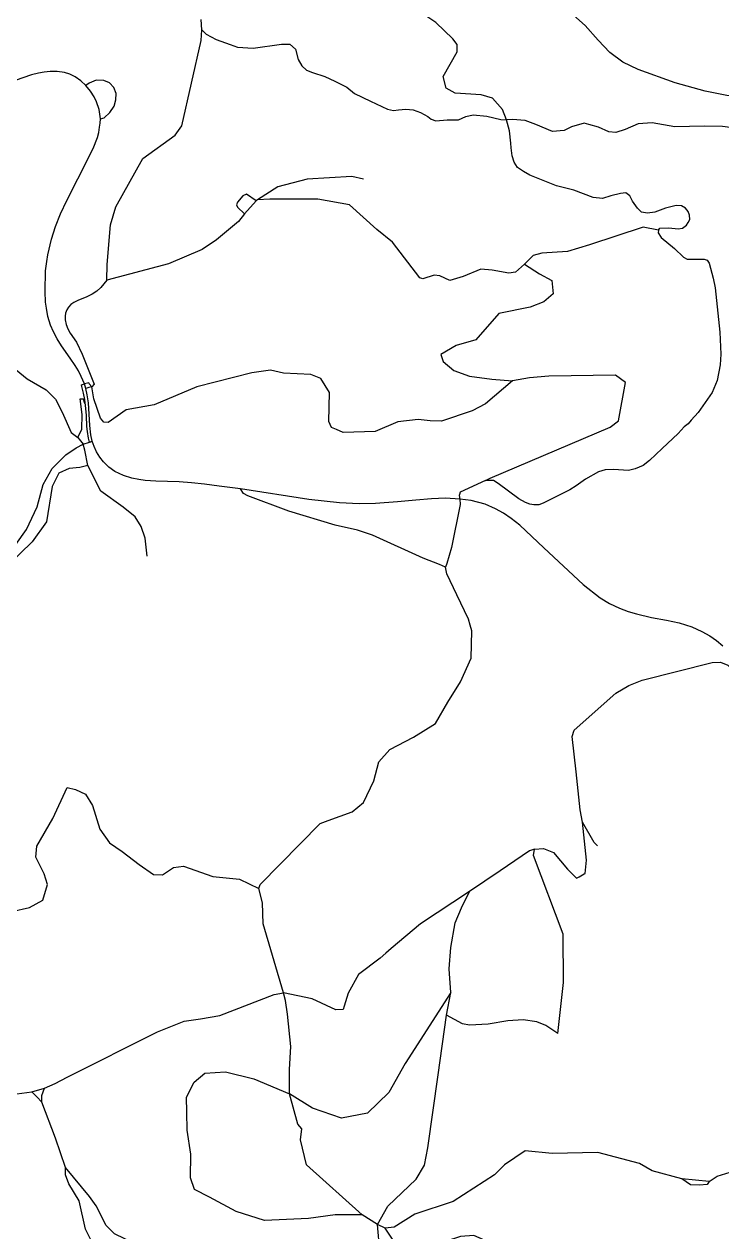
# Model space of a CAD drawing. Header units: inches. Extents: x 2740922 to 2751091, y 1249500 to 1259683.
# Drawn here: x 2749080 to 2750169, y 1252899 to 1254783 of the extents above; entities that cross this region are included whole.
import ezdxf

# ---------------------------------------------------------------- set-up
doc = ezdxf.new("R2010")
doc.units = ezdxf.units.IN
doc.header["$MEASUREMENT"] = 0

msp = doc.modelspace()

# ---------------------------------------------------------------- linework, layer by layer
for points in [[(2749832.8, 1254633.9), (2749826.5, 1254650), (2749810.8, 1254667.4), (2749793.3, 1254672.7), (2749752.4, 1254675.4), (2749738.6, 1254683), (2749733.5, 1254701.2), (2749755.6, 1254740.1), (2749755.7, 1254751.4), (2749748.7, 1254760.3), (2749722.1, 1254785.5), (2749706.6, 1254796.1), (2749702.9, 1254816.9), (2749721.7, 1254834.2), (2749736.5, 1254867.5), (2749727.1, 1254893.7), (2749722.1, 1254932.2), (2749698.5, 1254975.4)], [(2750188, 1254671.4), (2750176.5, 1254671.9), (2750142.5, 1254678.5), (2750096.1, 1254691.5), (2750037.9, 1254712.2), (2750014.1, 1254723.6), (2749993.7, 1254738.7), (2749975.5, 1254758), (2749955.3, 1254780.8), (2749932.3, 1254801.1), (2749910.9, 1254812.9), (2749888.5, 1254821.1), (2749861.1, 1254826.9), (2749786, 1254840.7), (2749769.2, 1254847.9), (2749757, 1254858.7), (2749748.5, 1254871.9), (2749743.7, 1254883.8), (2749733.5, 1254923.1), (2749726.3, 1254939.1), (2749715.8, 1254954.8), (2749698.5, 1254975.4)], [(2749356.9, 1254774.2), (2749356.2, 1254790.2)], [(2749208.8, 1254383.8), (2749209.4, 1254407.9), (2749214.3, 1254470), (2749222.7, 1254498), (2749264.9, 1254573.3), (2749315.5, 1254609.8), (2749326, 1254624.3), (2749356, 1254757.5), (2749356.9, 1254774.2)], [(2749356.9, 1254774.2), (2749364, 1254767.7)], [(2749364, 1254767.7), (2749379.2, 1254758.9), (2749401.2, 1254751.2), (2749412.9, 1254747), (2749437.4, 1254745.4), (2749481.3, 1254751.9), (2749494.4, 1254752), (2749503, 1254743.8), (2749507.2, 1254728), (2749513.2, 1254717.8), (2749520.4, 1254711.1), (2749529.9, 1254707.5), (2749549.2, 1254701.5), (2749564.6, 1254694), (2749583.3, 1254684.9), (2749595.2, 1254675.1), (2749620.1, 1254662.9), (2749647, 1254650.3), (2749656.3, 1254648.1), (2749663.8, 1254649.2), (2749675.4, 1254650.2), (2749686.8, 1254649.3), (2749698.1, 1254645.2), (2749709.6, 1254638.8), (2749715, 1254635), (2749722.1, 1254632.4), (2749740.1, 1254634), (2749757.6, 1254633.8), (2749768.9, 1254639.2), (2749780.5, 1254641.5), (2749802, 1254639.4), (2749823.7, 1254634.5), (2749832.8, 1254633.9)], [(2749176.2, 1254687.6), (2749168, 1254694.8), (2749159.1, 1254701), (2749151.2, 1254704.9), (2749142.6, 1254707.5), (2749131.4, 1254709), (2749120.1, 1254709.1), (2749110.9, 1254708.3), (2749102.1, 1254706.6), (2749091.2, 1254703.8), (2749065.7, 1254695)], [(2749199, 1254635.2), (2749204.4, 1254637), (2749213.6, 1254645), (2749220, 1254655), (2749222.8, 1254665), (2749223.2, 1254675.1), (2749219.9, 1254684.2), (2749212.8, 1254691.3), (2749204.2, 1254695), (2749192.2, 1254695.5), (2749181, 1254691.1), (2749176.2, 1254687.6)], [(2749199, 1254635.2), (2749196.9, 1254649.8), (2749192.8, 1254661.7), (2749189, 1254669.8), (2749183.2, 1254678.6), (2749176.2, 1254687.6)], [(2749115.3, 1254412.6), (2749116.9, 1254423.1), (2749122.6, 1254447.5), (2749128.9, 1254467.4), (2749136.7, 1254487.1), (2749146.2, 1254508), (2749163.5, 1254541.9), (2749187.6, 1254589.3), (2749194.2, 1254606.1), (2749196.3, 1254614.2), (2749197.4, 1254622.1), (2749198.3, 1254628.5), (2749199, 1254635.2)], [(2750287.5, 1254611), (2750265.3, 1254613.7), (2750228.4, 1254615.4), (2750169.7, 1254623.5), (2750141.3, 1254624.1), (2750095.4, 1254623), (2750060.2, 1254629.1), (2750038.3, 1254627.4), (2750018, 1254618.5), (2750003.5, 1254614), (2749992.5, 1254615.2), (2749976.2, 1254622.5), (2749961.2, 1254626.3), (2749954, 1254628.4), (2749934, 1254622.7), (2749922.5, 1254617.3), (2749904.4, 1254615.5), (2749878.2, 1254626.5), (2749861.7, 1254632.6), (2749841.7, 1254634.3), (2749832.8, 1254633.9)], [(2749839.1, 1254597.4), (2749837.5, 1254616.8), (2749832.8, 1254633.9)], [(2750069.8, 1254461.4), (2750072, 1254464.5), (2750086, 1254465.4), (2750100.5, 1254463.6), (2750107.5, 1254464.7), (2750113.3, 1254469.2), (2750116.2, 1254473.6), (2750118.6, 1254478.4), (2750118, 1254485.1), (2750116.3, 1254490.6), (2750112, 1254496), (2750105.9, 1254499.7), (2750097.4, 1254500), (2750080.9, 1254496.2), (2750064.2, 1254489.9), (2750052.9, 1254488.2), (2750043.1, 1254489.6), (2750037.1, 1254496), (2750029.5, 1254507.1), (2750025.2, 1254515.1), (2750018.6, 1254519.8), (2750010.6, 1254518.7), (2749995.3, 1254515.1), (2749982.4, 1254510.8), (2749967.8, 1254512.8), (2749937.5, 1254524.2), (2749910.7, 1254530.7), (2749889.7, 1254539.2), (2749868.9, 1254547.4), (2749859.1, 1254552.9), (2749850, 1254559.2), (2749844.4, 1254567.5), (2749841.3, 1254577.7), (2749839.7, 1254590.1), (2749839.1, 1254597.4)], [(2749609.6, 1254541), (2749591.4, 1254545.6), (2749521.7, 1254541.2), (2749475.7, 1254529.4), (2749443.8, 1254509.2), (2749442.8, 1254508.2)], [(2749442.8, 1254508.2), (2749441.7, 1254507.2), (2749426.9, 1254517.6), (2749421.2, 1254515.1), (2749412.9, 1254505.2), (2749411.3, 1254501.4), (2749412.8, 1254497.3), (2749423.5, 1254486.9)], [(2749442.8, 1254508.2), (2749441.7, 1254507.2), (2749423.5, 1254486.9)], [(2749860.5, 1254408.8), (2749846.8, 1254396.3), (2749836.3, 1254394.3), (2749810.1, 1254399), (2749792.7, 1254401), (2749764.8, 1254389.1), (2749744.3, 1254383), (2749728.3, 1254390.1), (2749719.7, 1254391.6), (2749702.2, 1254385.7), (2749697.4, 1254387.1), (2749654.9, 1254442.9), (2749630, 1254462.4), (2749587.6, 1254501.2), (2749538.2, 1254509.9), (2749463.4, 1254510), (2749443.8, 1254509.2), (2749442.8, 1254508.2)], [(2749423.5, 1254486.9), (2749414.3, 1254475.3), (2749380.1, 1254446.6), (2749357.8, 1254431.6), (2749305, 1254409.3), (2749208.8, 1254383.8)], [(2750069.8, 1254461.4), (2750045.8, 1254466.5), (2749962.3, 1254438.6), (2749927.9, 1254428.2), (2749888, 1254425.7), (2749874.4, 1254421.9), (2749860.5, 1254408.8)], [(2750069.8, 1254461.4), (2750069.1, 1254457.2), (2750074, 1254450.2), (2750094.8, 1254432.9), (2750108.9, 1254419.5), (2750114.7, 1254416.3), (2750141.1, 1254416.5), (2750146, 1254415), (2750148.8, 1254409.9), (2750155.2, 1254386.6), (2750158.2, 1254371.8), (2750165.6, 1254302.3), (2750167.2, 1254267.9), (2750166.1, 1254251.5), (2750161.2, 1254227), (2750153.5, 1254208.3), (2750132, 1254176.9), (2750121, 1254164.9), (2750116.3, 1254159.6)], [(2749173.8, 1254221.6), (2749168.9, 1254233.2), (2749164.7, 1254242), (2749159.6, 1254250.4), (2749151.7, 1254261.8), (2749137.9, 1254281.3), (2749131.2, 1254291.8), (2749125.3, 1254303.1), (2749121, 1254313.6), (2749116.9, 1254327.1), (2749114.4, 1254339.8), (2749113.3, 1254349.5), (2749112.5, 1254366.1), (2749113.1, 1254398.1), (2749115.3, 1254412.6)], [(2749860.5, 1254408.8), (2749883.9, 1254393.3), (2749903.3, 1254382.9), (2749905.2, 1254362.2), (2749890.9, 1254349.6), (2749869.6, 1254341.6), (2749820.8, 1254331.7), (2749784.6, 1254290.4), (2749754.1, 1254281.5), (2749729.9, 1254267.4)], [(2749208.8, 1254383.8), (2749199.5, 1254372.3), (2749193.3, 1254366.6), (2749186, 1254361.8), (2749177.7, 1254357.5), (2749163.5, 1254351.9), (2749157.2, 1254348.9), (2749152.8, 1254345.7), (2749149.1, 1254341.7), (2749146.3, 1254337.4), (2749144.3, 1254332.3), (2749143.6, 1254327.2), (2749143.9, 1254321.6), (2749145.4, 1254314.2), (2749147.7, 1254307.8), (2749151.6, 1254301), (2749161.5, 1254286.9)], [(2749161.5, 1254286.9), (2749170.5, 1254267.9), (2749189.2, 1254221.3), (2749185.5, 1254217.3)], [(2749005.5, 1254181.1), (2749027.4, 1254194.6), (2749032.5, 1254202), (2749035.9, 1254211.8), (2749033, 1254238.3), (2749032.4, 1254249.1), (2749038.7, 1254256.3), (2749048, 1254258), (2749057, 1254255.4), (2749067.1, 1254243.7), (2749084.3, 1254229.5), (2749114, 1254212.7), (2749128.4, 1254197.9), (2749139.3, 1254177.7), (2749153, 1254145.7), (2749163.6, 1254138.1)], [(2749729.9, 1254267.4), (2749733.7, 1254256.8), (2749750.3, 1254242.7), (2749774.8, 1254233.7), (2749809.7, 1254228.9), (2749842.2, 1254226.5)], [(2749842.2, 1254226.5), (2749799.9, 1254190.8), (2749779.1, 1254179.7), (2749731.1, 1254163.5), (2749713.7, 1254164), (2749694.5, 1254166.2), (2749663.1, 1254162.5), (2749627.6, 1254147.3), (2749577.4, 1254146), (2749567, 1254150.4), (2749559.7, 1254153.8), (2749555.5, 1254163.2), (2749556.3, 1254208.2), (2749542.6, 1254230.2), (2749527.3, 1254236.6), (2749484.4, 1254238.6), (2749464.4, 1254243), (2749435.3, 1254239), (2749349.1, 1254217.4), (2749282.4, 1254189.1), (2749238.7, 1254181.1), (2749210.7, 1254161.7), (2749204.3, 1254162), (2749199, 1254168.2), (2749188.4, 1254198.3), (2749185.5, 1254217.3)], [(2749799.9, 1254070.9), (2749807.1, 1254074.5), (2749994.2, 1254154.3), (2750007.6, 1254164.1), (2750018.5, 1254224.1), (2750002.6, 1254235.3), (2749898.5, 1254233.8), (2749868.6, 1254231.3), (2749842.2, 1254226.5)], [(2749175.2, 1254192.2), (2749174.6, 1254197.3), (2749172.6, 1254207.4), (2749170, 1254217.5), (2749169, 1254220.2), (2749173.8, 1254221.6)], [(2749180.6, 1254223.6), (2749178.7, 1254223), (2749173.8, 1254221.6)], [(2749175.9, 1254214.3), (2749173.8, 1254221.6)], [(2749185.5, 1254217.3), (2749180.9, 1254215.9), (2749175.9, 1254214.3)], [(2749183.9, 1254131.5), (2749186, 1254132.2), (2749183.7, 1254142.5), (2749182.1, 1254156.7), (2749180, 1254192.1), (2749178.2, 1254204.7), (2749175.9, 1254214.3)], [(2749185.5, 1254217.3), (2749181.2, 1254221.8), (2749180.6, 1254223.6)], [(2749163.6, 1254138.1), (2749169.8, 1254150.9), (2749170.3, 1254173.9), (2749167.3, 1254198.3)], [(2749167.3, 1254198.3), (2749171.8, 1254198.6), (2749173.4, 1254192.2), (2749175.2, 1254192.2)], [(2749183.9, 1254131.5), (2749181.7, 1254130.8), (2749180.1, 1254137.3), (2749178.4, 1254147.3), (2749177.7, 1254155.1), (2749176.8, 1254172.5), (2749175.6, 1254188.3), (2749175.2, 1254192.2)], [(2750116.3, 1254159.6), (2750110, 1254154.7), (2750100.3, 1254144.3), (2750075.8, 1254120.9), (2750055.8, 1254102.4), (2750045.8, 1254094.4), (2750033.5, 1254089.2), (2750023, 1254086.6), (2749999.8, 1254088), (2749986.7, 1254087.5), (2749976, 1254084.6), (2749955.7, 1254073.3), (2749941.4, 1254062.5), (2749931.4, 1254056.2), (2749890, 1254035.5), (2749883.2, 1254033.2), (2749875.3, 1254033), (2749868.8, 1254034), (2749862.4, 1254036.6), (2749852.1, 1254042.6), (2749819.5, 1254066.2), (2749812.2, 1254070.9), (2749799.9, 1254070.9)], [(2748936, 1253841), (2748978.5, 1253882.2), (2749011.9, 1253918), (2749046.8, 1253946.6), (2749066.9, 1253971), (2749083.2, 1253994.7), (2749099.8, 1254030), (2749109.4, 1254064.7), (2749123.6, 1254089.8), (2749144.7, 1254110.9), (2749160.7, 1254121.9), (2749171.6, 1254127.7)], [(2749163.6, 1254138.1), (2749171.6, 1254127.7)], [(2749171.6, 1254127.7), (2749181.7, 1254130.8), (2749183.9, 1254131.5)], [(2749179.1, 1254094.4), (2749174.4, 1254118.5), (2749171.6, 1254127.7)], [(2749417.5, 1254057.8), (2749384.3, 1254062.4), (2749361.4, 1254065.4), (2749341.1, 1254067.5), (2749321.9, 1254068.7), (2749285.5, 1254069.7), (2749268.5, 1254070.9), (2749258.6, 1254072.3), (2749247.8, 1254074.4), (2749234.6, 1254078.7), (2749221.3, 1254085.2), (2749212, 1254091.8), (2749203.5, 1254100.2), (2749197.7, 1254107.4), (2749192.7, 1254115.7), (2749188.8, 1254124), (2749186, 1254132.2), (2749183.9, 1254131.5)], [(2749179.1, 1254094.4), (2749166.6, 1254091.1), (2749149.8, 1254089.9), (2749133.7, 1254082.3), (2749123.2, 1254061.6), (2749114.8, 1254006.7), (2749092.2, 1253975.3), (2749055, 1253938.9), (2749037.2, 1253921), (2749029.8, 1253911.6), (2749018.6, 1253902.7), (2749007, 1253896.4), (2748989.3, 1253873.7), (2748981.1, 1253868.1), (2748975, 1253861.8), (2748957.4, 1253850.8), (2748931.9, 1253828.8), (2748920.3, 1253817.5), (2748905.9, 1253806.5), (2748888.3, 1253781.8), (2748879.4, 1253770.4), (2748871.5, 1253761.5), (2748866.7, 1253753.7), (2748858.2, 1253750.9)], [(2749271.5, 1253952.7), (2749268.6, 1253981), (2749262.6, 1253999.4), (2749253.1, 1254014.1), (2749234.4, 1254029.3), (2749199.4, 1254054.3), (2749179.1, 1254094.4)], [(2749799.9, 1254070.9), (2749760.3, 1254053)], [(2749737.3, 1253935.7), (2749728.1, 1253939.9), (2749702.7, 1253949.9), (2749623.2, 1253985.6), (2749600.1, 1253993.3), (2749565.4, 1254001.3), (2749492.9, 1254023), (2749428.6, 1254047.1), (2749422.1, 1254050.7), (2749417.5, 1254057.8)], [(2749759.6, 1254042.1), (2749737.6, 1254043.3), (2749715.6, 1254042.4), (2749691, 1254040.2), (2749662.2, 1254037.5), (2749627.9, 1254035), (2749602.5, 1254034.8), (2749571.7, 1254036.2), (2749524.2, 1254041.6), (2749417.5, 1254057.8)], [(2749760.3, 1254053), (2749759.4, 1254049.4), (2749758.9, 1254047.5), (2749759.6, 1254042.1)], [(2749759.6, 1254042.1), (2749760.2, 1254033.4), (2749747, 1253966.3), (2749739.6, 1253941.6), (2749737.3, 1253935.7)], [(2749891.1, 1253966), (2749853.6, 1254001.1), (2749840.1, 1254011.8), (2749828, 1254020), (2749815.6, 1254026.9), (2749799.3, 1254033.9), (2749777.7, 1254039.7), (2749759.6, 1254042.1)], [(2749891.1, 1253966), (2749952.4, 1253908.8), (2749979, 1253887.8), (2749993.4, 1253879.1), (2750008.9, 1253871.6), (2750022.7, 1253866.6), (2750035.7, 1253862.8), (2750059, 1253857.4), (2750082.3, 1253853.3), (2750101.9, 1253848.8), (2750111.8, 1253845.9), (2750121.7, 1253842.4), (2750137.5, 1253835.6), (2750150, 1253828.5), (2750160.4, 1253821.3), (2750170.2, 1253813)], [(2749446, 1253434.6), (2749448.3, 1253440.4), (2749541.8, 1253535.9), (2749554, 1253540.7), (2749591.9, 1253554), (2749609.6, 1253568.6), (2749625.6, 1253602.6), (2749633.3, 1253631.9), (2749650.3, 1253651.1), (2749687.4, 1253670.7), (2749721.9, 1253691.6), (2749741.1, 1253725.1), (2749761, 1253756.6), (2749777.2, 1253793.8), (2749778.5, 1253836.5), (2749776, 1253845.2), (2749773.5, 1253854.4), (2749755, 1253892.4), (2749739.6, 1253925.6), (2749737.3, 1253935.7)], [(2749951.3, 1253537.7), (2749947.5, 1253557.3), (2749941.4, 1253616.5), (2749935, 1253671.4), (2749938.2, 1253681.3), (2750003, 1253739.3), (2750023.4, 1253751.3), (2750044.5, 1253759.2), (2750153.7, 1253787), (2750166.4, 1253787.6), (2750178.1, 1253782.8), (2750191.9, 1253768.3), (2750198.2, 1253767.4), (2750205.8, 1253771)], [(2748954.9, 1253447), (2748988.7, 1253439), (2749016.2, 1253410.9), (2749060.6, 1253398.3), (2749087.9, 1253404.7), (2749108.9, 1253416.2), (2749116.1, 1253440.4), (2749110.9, 1253457.3), (2749098.2, 1253483.3), (2749099.5, 1253500.6), (2749124.4, 1253543.5), (2749147.1, 1253592.1)], [(2749147.1, 1253592.1), (2749159.7, 1253588.6), (2749175.5, 1253581.7), (2749186.3, 1253563.7), (2749198.1, 1253527.1), (2749212.8, 1253505.4), (2749232.5, 1253492), (2749259, 1253471.8), (2749281.7, 1253456.4), (2749295.9, 1253455.8), (2749313, 1253467.1), (2749328.5, 1253469.2), (2749374.3, 1253453.1), (2749415.9, 1253448.9), (2749446, 1253434.6)], [(2749876.3, 1253495.7), (2749890.1, 1253497), (2749905.9, 1253490.3), (2749927.6, 1253464.3), (2749941.9, 1253450.3), (2749945.9, 1253452.6), (2749953.8, 1253457.1), (2749955.3, 1253458), (2749957.2, 1253478.6), (2749951.3, 1253537.7)], [(2749974.6, 1253500.8), (2749969.6, 1253506.3), (2749951.3, 1253537.7)], [(2749876.3, 1253495.7), (2749868.6, 1253493.2), (2749822.7, 1253461.8), (2749774.6, 1253429.7)], [(2749912.8, 1253208.3), (2749921.7, 1253287.5), (2749920.8, 1253363.3), (2749874.8, 1253485.9), (2749876.3, 1253495.7)], [(2749484.6, 1253271.6), (2749452.9, 1253379), (2749451.6, 1253412), (2749446, 1253434.6)], [(2749774.6, 1253429.7), (2749698.1, 1253379.1), (2749652.7, 1253340.6), (2749644.5, 1253333.6), (2749635.3, 1253325.8), (2749601.6, 1253300.4), (2749585.5, 1253270.9), (2749579.2, 1253250.6), (2749577.7, 1253245.5), (2749566, 1253245.2), (2749529.3, 1253262.4), (2749484.6, 1253271.6)], [(2749745.5, 1253271.9), (2749743.1, 1253309), (2749745.8, 1253342.4), (2749752.3, 1253380.9), (2749762.5, 1253404), (2749774.6, 1253429.7)], [(2749745.5, 1253271.9), (2749674.4, 1253161.4), (2749648.9, 1253116.2), (2749615.4, 1253083.7), (2749574.8, 1253076.2), (2749529.7, 1253091.7), (2749494.1, 1253113.9)], [(2749738.9, 1253236.6), (2749745.5, 1253271.9)], [(2749111.5, 1253123), (2749128.2, 1253130.1), (2749147, 1253140.2), (2749287.7, 1253210.7), (2749329.3, 1253227.1), (2749355.1, 1253230.8), (2749385.3, 1253236.3), (2749469.9, 1253268.8), (2749484.6, 1253271.6)], [(2749494.1, 1253113.9), (2749493.9, 1253151.7), (2749495.8, 1253187.7), (2749490.9, 1253238.5), (2749487.5, 1253259.8), (2749484.6, 1253271.6)], [(2749631.5, 1252910.3), (2749647.6, 1252938.5), (2749691.5, 1252980.8), (2749704.6, 1253002.8), (2749710, 1253029.7), (2749725.7, 1253143.5), (2749738.9, 1253236.6)], [(2749912.8, 1253208.3), (2749893.8, 1253220.7), (2749879.9, 1253226.5), (2749858.5, 1253229.6), (2749834.5, 1253228.1), (2749803.9, 1253222.9), (2749774.6, 1253221.2), (2749763.9, 1253223.2), (2749738.9, 1253236.6)], [(2749607.3, 1252925), (2749565.2, 1252925.1), (2749523.8, 1252919.4), (2749455, 1252916.5), (2749410.5, 1252930.1), (2749369, 1252952.8), (2749345.7, 1252964.8), (2749339.6, 1252983), (2749340.1, 1253019.9), (2749334.1, 1253057.5), (2749333.7, 1253085.3), (2749333.2, 1253108.6), (2749345.3, 1253131.9), (2749361.7, 1253146.3), (2749394.1, 1253148.3), (2749438.3, 1253137.5), (2749494.1, 1253113.9)], [(2749091.5, 1253117.1), (2749111.5, 1253123)], [(2749107.2, 1253101.1), (2749107.1, 1253111.5), (2749111.5, 1253123)], [(2748718.9, 1253095.3), (2748726.2, 1253094.1), (2748761.2, 1253085.4), (2748785.9, 1253081.8), (2748864.6, 1253083.6), (2748933.8, 1253080.2), (2748993.7, 1253094.7), (2749036.7, 1253109.6), (2749091.5, 1253117.1)], [(2749107.2, 1253101.1), (2749099.5, 1253109.5), (2749091.5, 1253117.1)], [(2749607.3, 1252925), (2749520.3, 1253003.1), (2749510.8, 1253042), (2749513, 1253059.5), (2749507, 1253066.7), (2749494.1, 1253113.9)], [(2749144.3, 1252998.8), (2749128.4, 1253045), (2749107.2, 1253101.1)], [(2750148.9, 1252977.4), (2750161.5, 1252985.4), (2750202.2, 1252998), (2750211.9, 1253002.2), (2750235.8, 1253007.4), (2750250.6, 1253008.5), (2750264.1, 1253007.8), (2750269.7, 1253007), (2750277.1, 1253008.3), (2750290.5, 1253019.1), (2750295.7, 1253021.1), (2750308.4, 1253022.2), (2750332.4, 1253035.6)], [(2750106.4, 1252981.3), (2750060.2, 1252993.7), (2750040.1, 1253005), (2749975, 1253022.6), (2749903.7, 1253020.7), (2749861.8, 1253024.8), (2749829.6, 1253003.1), (2749814.1, 1252987.8), (2749749.5, 1252945.8), (2749689.3, 1252926.4), (2749657.2, 1252906), (2749643.1, 1252904.4)], [(2749185.3, 1252882.8), (2749175.3, 1252903), (2749165.8, 1252946.8), (2749149.4, 1252973.5), (2749144.1, 1252987.5), (2749144.3, 1252998.8)], [(2749382.1, 1252810.1), (2749367.9, 1252819.2), (2749335.9, 1252839.8), (2749220.9, 1252895.4), (2749207.7, 1252908.3), (2749192.1, 1252939.3), (2749181.9, 1252954), (2749144.3, 1252998.8)], [(2750148.9, 1252977.4), (2750106.4, 1252981.3)], [(2750148.9, 1252977.4), (2750145.9, 1252972.6), (2750134, 1252971.2), (2750119.9, 1252971.8), (2750106.4, 1252981.3)], [(2749631.5, 1252910.3), (2749607.3, 1252925)], [(2749643.1, 1252904.4), (2749631.5, 1252910.3)], [(2749752, 1252511.3), (2749769.3, 1252560.7), (2749766.5, 1252599.1), (2749781, 1252631.8), (2749780, 1252649.2), (2749759, 1252711.9), (2749771.6, 1252748.2), (2749764, 1252767), (2749725.9, 1252789.2), (2749699.3, 1252818.9), (2749657.8, 1252843.1), (2749635.1, 1252868.4), (2749631.5, 1252910.3)], [(2750157.8, 1252831.7), (2750124.3, 1252843.8), (2750093.9, 1252843.4), (2750053.5, 1252835.4), (2750048, 1252848.7), (2750038.2, 1252852.9), (2750009.2, 1252850.1), (2750001.3, 1252853.4), (2749961.2, 1252871.6), (2749952.3, 1252871.3), (2749905.9, 1252866.4), (2749849.1, 1252865.7), (2749819.8, 1252876.4), (2749781.4, 1252892.8), (2749760.6, 1252891.1), (2749716, 1252876.7), (2749696.4, 1252871.6), (2749675.5, 1252870), (2749657.6, 1252882.3), (2749643.1, 1252904.4)]]:
    msp.add_lwpolyline(points)

doc.saveas('drawing.dxf')
